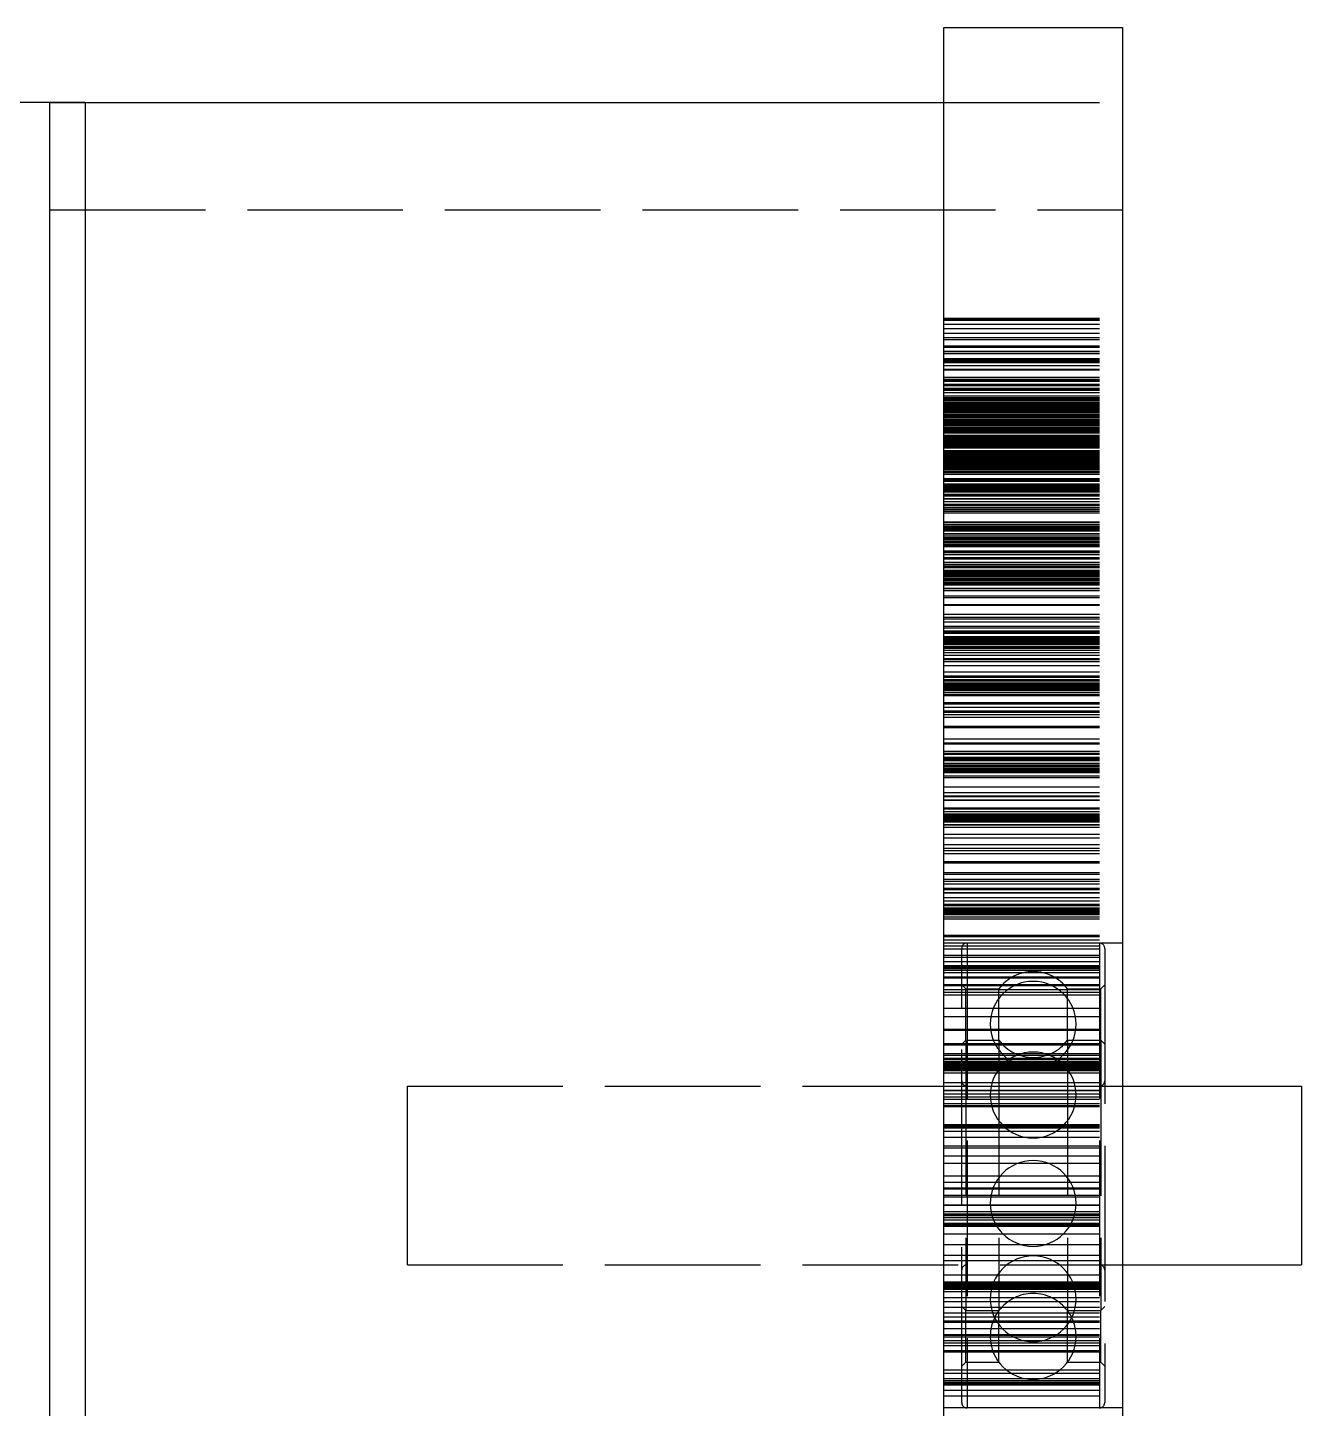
# Model space of a CAD drawing. Extents: x -49 to 4846, y -968 to 1090.
# Drawn here: x 4707.3 to 4778.6, y -715.9 to -638.7 of the extents above; entities that cross this region are included whole.
import ezdxf

# ---------------------------------------------------------------- set-up
doc = ezdxf.new("R2010")
doc.units = 0
doc.linetypes.add('DASHED', pattern=[11.05, 8.7, -2.35])
doc.linetypes.add('DOT', pattern=[2.2, 1.1, -1.1])
doc.layers.get('0').update_dxf_attribs({"linetype": 'CONTINUOUS'})
doc.layers.add('INVISIBLE', color=6, linetype='DOT')

msp = doc.modelspace()

# ---------------------------------------------------------------- linework, layer by layer
at = {"color": 1}
for p, q in [((4758.573243, -638.699746), (4768.573243, -638.699746)), ((4758.573243, -792.895823), (4758.573243, -638.699746)), ((4768.573243, -638.699746), (4768.573243, -947.0919)), ((4710.550059, -642.895823), (4704.550059, -642.895823)), ((4708.573243, -642.895823), (4758.573243, -642.895823)), ((4708.573243, -922.799634), (4708.573243, -642.895823)), ((4710.550059, -642.895823), (4710.550059, -922.799634)), ((4768.573243, -697.895823), (4778.573243, -697.895823)), ((4778.573243, -697.895823), (4778.573243, -707.895823)), ((4768.573243, -707.895823), (4778.573243, -707.895823))]:
    msp.add_line(p, q, dxfattribs=at)
at = {"layer": 'INVISIBLE', "linetype": 'DASHED'}
for p, q in [((4758.573243, -642.895823), (4768.573243, -642.895823)), ((4708.573243, -648.895823), (4768.573243, -648.895823)), ((4758.573243, -654.942909), (4768.573243, -654.942909)), ((4758.573243, -655.027027), (4768.573243, -655.027027)), ((4758.573243, -655.052907), (4768.573243, -655.052907)), ((4758.573243, -655.283905), (4768.573243, -655.283905)), ((4758.573243, -655.530883), (4768.573243, -655.530883)), ((4758.573243, -655.782829), (4768.573243, -655.782829)), ((4758.573243, -656.027763), (4768.573243, -656.027763)), ((4758.573243, -656.143002), (4768.573243, -656.143002)), ((4758.573243, -656.150196), (4768.573243, -656.150196)), ((4758.573243, -656.495485), (4768.573243, -656.495485)), ((4758.573243, -656.579332), (4768.573243, -656.579332)), ((4758.573243, -656.788085), (4768.573243, -656.788085)), ((4758.573243, -656.912875), (4768.573243, -656.912875)), ((4758.573243, -656.924487), (4768.573243, -656.924487)), ((4758.573243, -657.206631), (4768.573243, -657.206631)), ((4758.573243, -657.287414), (4768.573243, -657.287414)), ((4758.573243, -657.353121), (4768.573243, -657.353121)), ((4758.573243, -657.436162), (4768.573243, -657.436162)), ((4758.573243, -657.595771), (4768.573243, -657.595771)), ((4758.573243, -657.79502), (4768.573243, -657.79502)), ((4758.573243, -657.799307), (4768.573243, -657.799307)), ((4758.573243, -657.802221), (4768.573243, -657.802221)), ((4758.573243, -657.847914), (4768.573243, -657.847914)), ((4758.573243, -658.244885), (4768.573243, -658.244885)), ((4758.573243, -658.36841), (4768.573243, -658.36841)), ((4758.573243, -658.391081), (4768.573243, -658.391081)), ((4758.573243, -658.471711), (4768.573243, -658.471711)), ((4758.573243, -658.649394), (4768.573243, -658.649394)), ((4758.573243, -658.70839), (4768.573243, -658.70839)), ((4758.573243, -658.868692), (4768.573243, -658.868692)), ((4758.573243, -658.894457), (4768.573243, -658.894457)), ((4758.573243, -658.91058), (4768.573243, -658.91058)), ((4758.573243, -658.948931), (4768.573243, -658.948931)), ((4758.573243, -658.969376), (4768.573243, -658.969376)), ((4758.573243, -659.107844), (4768.573243, -659.107844)), ((4758.573243, -659.291498), (4768.573243, -659.291498)), ((4758.573243, -659.382978), (4768.573243, -659.382978)), ((4758.573243, -659.414504), (4768.573243, -659.414504)), ((4758.573243, -659.481109), (4768.573243, -659.481109)), ((4758.573243, -659.49299), (4768.573243, -659.49299)), ((4758.573243, -659.564919), (4768.573243, -659.564919)), ((4758.573243, -659.581089), (4768.573243, -659.581089)), ((4758.573243, -659.66459), (4768.573243, -659.66459)), ((4758.573243, -659.668907), (4768.573243, -659.668907)), ((4758.573243, -659.709614), (4768.573243, -659.709614)), ((4758.573243, -659.781306), (4768.573243, -659.781306)), ((4758.573243, -659.790339), (4768.573243, -659.790339)), ((4758.573243, -659.816653), (4768.573243, -659.816653)), ((4758.573243, -659.835326), (4768.573243, -659.835326)), ((4758.573243, -659.909949), (4768.573243, -659.909949)), ((4758.573243, -659.983896), (4768.573243, -659.983896)), ((4758.573243, -660.011353), (4768.573243, -660.011353)), ((4758.573243, -660.065292), (4768.573243, -660.065292)), ((4758.573243, -660.078728), (4768.573243, -660.078728)), ((4758.573243, -660.083779), (4768.573243, -660.083779)), ((4758.573243, -660.139765), (4768.573243, -660.139765)), ((4758.573243, -660.165469), (4768.573243, -660.165469)), ((4758.573243, -660.222127), (4768.573243, -660.222127)), ((4758.573243, -660.223948), (4768.573243, -660.223948)), ((4758.573243, -660.234092), (4768.573243, -660.234092)), ((4758.573243, -660.321352), (4768.573243, -660.321352)), ((4758.573243, -660.363056), (4768.573243, -660.363056)), ((4758.573243, -660.372353), (4768.573243, -660.372353)), ((4758.573243, -660.379817), (4768.573243, -660.379817)), ((4758.573243, -660.428699), (4768.573243, -660.428699)), ((4758.573243, -660.464239), (4768.573243, -660.464239)), ((4758.573243, -660.464846), (4768.573243, -660.464846)), ((4758.573243, -660.467738), (4768.573243, -660.467738)), ((4758.573243, -660.493378), (4768.573243, -660.493378)), ((4758.573243, -660.495229), (4768.573243, -660.495229)), ((4758.573243, -660.576982), (4768.573243, -660.576982)), ((4758.573243, -660.597769), (4768.573243, -660.597769)), ((4758.573243, -660.599085), (4768.573243, -660.599085)), ((4758.573243, -660.673081), (4768.573243, -660.673081)), ((4758.573243, -660.745455), (4768.573243, -660.745455)), ((4758.573243, -660.782518), (4768.573243, -660.782518)), ((4758.573243, -660.791922), (4768.573243, -660.791922)), ((4758.573243, -660.81579), (4768.573243, -660.81579)), ((4758.573243, -660.8176), (4768.573243, -660.8176)), ((4758.573243, -660.826091), (4768.573243, -660.826091)), ((4758.573243, -660.88384), (4768.573243, -660.88384)), ((4758.573243, -660.902561), (4768.573243, -660.902561)), ((4758.573243, -660.914539), (4768.573243, -660.914539)), ((4758.573243, -660.925281), (4768.573243, -660.925281)), ((4758.573243, -660.935931), (4768.573243, -660.935931)), ((4758.573243, -660.962808), (4768.573243, -660.962808)), ((4758.573243, -661.058656), (4768.573243, -661.058656)), ((4758.573243, -661.083869), (4768.573243, -661.083869)), ((4758.573243, -661.087918), (4768.573243, -661.087918)), ((4758.573243, -661.092244), (4768.573243, -661.092244)), ((4758.573243, -661.131042), (4768.573243, -661.131042)), ((4758.573243, -661.171564), (4768.573243, -661.171564)), ((4758.573243, -661.203358), (4768.573243, -661.203358)), ((4758.573243, -661.239771), (4768.573243, -661.239771)), ((4758.573243, -661.282443), (4768.573243, -661.282443)), ((4758.573243, -661.297874), (4768.573243, -661.297874)), ((4758.573243, -661.317135), (4768.573243, -661.317135)), ((4758.573243, -661.352445), (4768.573243, -661.352445)), ((4758.573243, -661.365569), (4768.573243, -661.365569)), ((4758.573243, -661.497071), (4768.573243, -661.497071)), ((4758.573243, -661.506615), (4768.573243, -661.506615)), ((4758.573243, -661.514443), (4768.573243, -661.514443)), ((4758.573243, -661.515442), (4768.573243, -661.515442)), ((4758.573243, -661.588874), (4768.573243, -661.588874)), ((4758.573243, -661.645993), (4768.573243, -661.645993)), ((4758.573243, -661.648279), (4768.573243, -661.648279)), ((4758.573243, -661.650524), (4768.573243, -661.650524)), ((4758.573243, -661.674612), (4768.573243, -661.674612)), ((4758.573243, -661.724286), (4768.573243, -661.724286)), ((4758.573243, -661.752029), (4768.573243, -661.752029)), ((4758.573243, -661.823213), (4768.573243, -661.823213)), ((4758.573243, -661.831936), (4768.573243, -661.831936)), ((4758.573243, -661.855595), (4768.573243, -661.855595)), ((4758.573243, -661.887468), (4768.573243, -661.887468)), ((4758.573243, -661.921675), (4768.573243, -661.921675)), ((4758.573243, -661.951), (4768.573243, -661.951)), ((4758.573243, -661.980421), (4768.573243, -661.980421)), ((4758.573243, -661.989443), (4768.573243, -661.989443)), ((4758.573243, -662.001471), (4768.573243, -662.001471)), ((4758.573243, -662.027271), (4768.573243, -662.027271)), ((4758.573243, -662.110746), (4768.573243, -662.110746)), ((4758.573243, -662.169434), (4768.573243, -662.169434)), ((4758.573243, -662.191861), (4768.573243, -662.191861)), ((4758.573243, -662.358863), (4768.573243, -662.358863)), ((4758.573243, -662.372747), (4768.573243, -662.372747)), ((4758.573243, -662.428744), (4768.573243, -662.428744)), ((4758.573243, -662.456045), (4768.573243, -662.456045)), ((4758.573243, -662.509495), (4768.573243, -662.509495)), ((4758.573243, -662.583257), (4768.573243, -662.583257)), ((4758.573243, -662.64323), (4768.573243, -662.64323)), ((4758.573243, -662.679431), (4768.573243, -662.679431)), ((4758.573243, -662.684777), (4768.573243, -662.684777)), ((4758.573243, -662.74114), (4768.573243, -662.74114)), ((4758.573243, -662.803691), (4768.573243, -662.803691)), ((4758.573243, -662.812844), (4768.573243, -662.812844)), ((4758.573243, -662.893958), (4768.573243, -662.893958)), ((4758.573243, -662.933619), (4768.573243, -662.933619)), ((4758.573243, -662.952656), (4768.573243, -662.952656)), ((4758.573243, -662.974315), (4768.573243, -662.974315)), ((4758.573243, -663.035392), (4768.573243, -663.035392)), ((4758.573243, -663.087271), (4768.573243, -663.087271)), ((4758.573243, -663.107718), (4768.573243, -663.107718)), ((4758.573243, -663.124991), (4768.573243, -663.124991)), ((4758.573243, -663.166096), (4768.573243, -663.166096)), ((4758.573243, -663.212242), (4768.573243, -663.212242)), ((4758.573243, -663.246731), (4768.573243, -663.246731)), ((4758.573243, -663.256739), (4768.573243, -663.256739)), ((4758.573243, -663.258064), (4768.573243, -663.258064)), ((4758.573243, -663.342509), (4768.573243, -663.342509)), ((4758.573243, -663.390751), (4768.573243, -663.390751)), ((4758.573243, -663.481559), (4768.573243, -663.481559)), ((4758.573243, -663.509604), (4768.573243, -663.509604)), ((4758.573243, -663.589696), (4768.573243, -663.589696)), ((4758.573243, -663.676285), (4768.573243, -663.676285)), ((4758.573243, -663.914125), (4768.573243, -663.914125)), ((4758.573243, -663.918579), (4768.573243, -663.918579)), ((4758.573243, -663.98123), (4768.573243, -663.98123)), ((4758.573243, -664.038888), (4768.573243, -664.038888)), ((4758.573243, -664.052744), (4768.573243, -664.052744)), ((4758.573243, -664.064253), (4768.573243, -664.064253)), ((4758.573243, -664.213814), (4768.573243, -664.213814)), ((4758.573243, -664.221166), (4768.573243, -664.221166)), ((4758.573243, -664.270878), (4768.573243, -664.270878)), ((4758.573243, -664.318927), (4768.573243, -664.318927)), ((4758.573243, -664.402425), (4768.573243, -664.402425)), ((4758.573243, -664.462431), (4768.573243, -664.462431)), ((4758.573243, -664.470272), (4768.573243, -664.470272)), ((4758.573243, -664.497704), (4768.573243, -664.497704)), ((4758.573243, -664.507079), (4768.573243, -664.507079)), ((4758.573243, -664.557961), (4768.573243, -664.557961)), ((4758.573243, -664.575384), (4768.573243, -664.575384)), ((4758.573243, -664.579519), (4768.573243, -664.579519)), ((4758.573243, -664.588045), (4768.573243, -664.588045)), ((4758.573243, -664.597633), (4768.573243, -664.597633)), ((4758.573243, -664.661708), (4768.573243, -664.661708)), ((4758.573243, -664.783726), (4768.573243, -664.783726)), ((4758.573243, -664.808861), (4768.573243, -664.808861)), ((4758.573243, -664.876609), (4768.573243, -664.876609)), ((4758.573243, -664.88158), (4768.573243, -664.88158)), ((4758.573243, -665.031223), (4768.573243, -665.031223)), ((4758.573243, -665.057333), (4768.573243, -665.057333)), ((4758.573243, -665.193525), (4768.573243, -665.193525)), ((4758.573243, -665.351592), (4768.573243, -665.351592)), ((4758.573243, -665.397411), (4768.573243, -665.397411)), ((4758.573243, -665.400623), (4768.573243, -665.400623)), ((4758.573243, -665.525613), (4768.573243, -665.525613)), ((4758.573243, -665.609955), (4768.573243, -665.609955)), ((4758.573243, -665.648094), (4768.573243, -665.648094)), ((4758.573243, -665.737826), (4768.573243, -665.737826)), ((4758.573243, -665.844148), (4768.573243, -665.844148)), ((4758.573243, -666.339405), (4768.573243, -666.339405)), ((4758.573243, -666.355789), (4768.573243, -666.355789)), ((4758.573243, -666.383415), (4768.573243, -666.383415)), ((4758.573243, -666.492714), (4768.573243, -666.492714)), ((4758.573243, -666.588551), (4768.573243, -666.588551)), ((4758.573243, -666.642199), (4768.573243, -666.642199)), ((4758.573243, -666.672262), (4768.573243, -666.672262)), ((4758.573243, -666.718773), (4768.573243, -666.718773)), ((4758.573243, -666.788515), (4768.573243, -666.788515)), ((4758.573243, -666.811523), (4768.573243, -666.811523)), ((4758.573243, -666.851487), (4768.573243, -666.851487)), ((4758.573243, -666.989536), (4768.573243, -666.989536)), ((4758.573243, -666.996544), (4768.573243, -666.996544)), ((4758.573243, -667.005154), (4768.573243, -667.005154)), ((4758.573243, -667.118549), (4768.573243, -667.118549)), ((4758.573243, -667.213791), (4768.573243, -667.213791)), ((4758.573243, -667.281287), (4768.573243, -667.281287)), ((4758.573243, -667.312809), (4768.573243, -667.312809)), ((4758.573243, -667.410528), (4768.573243, -667.410528)), ((4758.573243, -667.419805), (4768.573243, -667.419805)), ((4758.573243, -667.499149), (4768.573243, -667.499149)), ((4758.573243, -667.594928), (4768.573243, -667.594928)), ((4758.573243, -667.627053), (4768.573243, -667.627053)), ((4758.573243, -667.635775), (4768.573243, -667.635775)), ((4758.573243, -667.652774), (4768.573243, -667.652774)), ((4758.573243, -667.725695), (4768.573243, -667.725695)), ((4758.573243, -667.952719), (4768.573243, -667.952719)), ((4758.573243, -667.971426), (4768.573243, -667.971426)), ((4758.573243, -668.016494), (4768.573243, -668.016494)), ((4758.573243, -668.058051), (4768.573243, -668.058051)), ((4758.573243, -668.171506), (4768.573243, -668.171506)), ((4758.573243, -668.338506), (4768.573243, -668.338506)), ((4758.573243, -668.406522), (4768.573243, -668.406522)), ((4758.573243, -668.601806), (4768.573243, -668.601806)), ((4758.573243, -668.704402), (4768.573243, -668.704402)), ((4758.573243, -668.795196), (4768.573243, -668.795196)), ((4758.573243, -668.845614), (4768.573243, -668.845614)), ((4758.573243, -668.892169), (4768.573243, -668.892169)), ((4758.573243, -669.034348), (4768.573243, -669.034348)), ((4758.573243, -669.040356), (4768.573243, -669.040356)), ((4758.573243, -669.120492), (4768.573243, -669.120492)), ((4758.573243, -669.132706), (4768.573243, -669.132706)), ((4758.573243, -669.189321), (4768.573243, -669.189321)), ((4758.573243, -669.19988), (4768.573243, -669.19988)), ((4758.573243, -669.220008), (4768.573243, -669.220008)), ((4758.573243, -669.239016), (4768.573243, -669.239016)), ((4758.573243, -669.261265), (4768.573243, -669.261265)), ((4758.573243, -669.318932), (4768.573243, -669.318932)), ((4758.573243, -669.336573), (4768.573243, -669.336573)), ((4758.573243, -669.343709), (4768.573243, -669.343709)), ((4758.573243, -669.395119), (4768.573243, -669.395119)), ((4758.573243, -669.405557), (4768.573243, -669.405557)), ((4758.573243, -669.489201), (4768.573243, -669.489201)), ((4758.573243, -669.508848), (4768.573243, -669.508848)), ((4758.573243, -669.530275), (4768.573243, -669.530275)), ((4758.573243, -669.592628), (4768.573243, -669.592628)), ((4758.573243, -669.633451), (4768.573243, -669.633451)), ((4758.573243, -669.724898), (4768.573243, -669.724898)), ((4758.573243, -669.790454), (4768.573243, -669.790454)), ((4758.573243, -669.865388), (4768.573243, -669.865388)), ((4758.573243, -670.048875), (4768.573243, -670.048875)), ((4758.573243, -670.070004), (4768.573243, -670.070004)), ((4758.573243, -670.184572), (4768.573243, -670.184572)), ((4758.573243, -670.469802), (4768.573243, -670.469802)), ((4758.573243, -670.580216), (4768.573243, -670.580216)), ((4758.573243, -670.966567), (4768.573243, -670.966567)), ((4758.573243, -671.005195), (4768.573243, -671.005195)), ((4758.573243, -671.497037), (4768.573243, -671.497037)), ((4758.573243, -671.666966), (4768.573243, -671.666966)), ((4758.573243, -671.771449), (4768.573243, -671.771449)), ((4758.573243, -671.938765), (4768.573243, -671.938765)), ((4758.573243, -672.165755), (4768.573243, -672.165755)), ((4758.573243, -672.276026), (4768.573243, -672.276026)), ((4758.573243, -672.44011), (4768.573243, -672.44011)), ((4758.573243, -672.509162), (4768.573243, -672.509162)), ((4758.573243, -672.572004), (4768.573243, -672.572004)), ((4758.573243, -672.758369), (4768.573243, -672.758369)), ((4758.573243, -672.766058), (4768.573243, -672.766058)), ((4758.573243, -672.78614), (4768.573243, -672.78614)), ((4758.573243, -672.856503), (4768.573243, -672.856503)), ((4758.573243, -672.867118), (4768.573243, -672.867118)), ((4758.573243, -672.907364), (4768.573243, -672.907364)), ((4758.573243, -672.951666), (4768.573243, -672.951666)), ((4758.573243, -673.011383), (4768.573243, -673.011383)), ((4758.573243, -673.078909), (4768.573243, -673.078909)), ((4758.573243, -673.125203), (4768.573243, -673.125203)), ((4758.573243, -673.133344), (4768.573243, -673.133344)), ((4758.573243, -673.198404), (4768.573243, -673.198404)), ((4758.573243, -673.202793), (4768.573243, -673.202793)), ((4758.573243, -673.203865), (4768.573243, -673.203865)), ((4758.573243, -673.313962), (4768.573243, -673.313962)), ((4758.573243, -673.336174), (4768.573243, -673.336174)), ((4758.573243, -673.398797), (4768.573243, -673.398797)), ((4758.573243, -673.516781), (4768.573243, -673.516781)), ((4758.573243, -673.643258), (4768.573243, -673.643258)), ((4758.573243, -673.793901), (4768.573243, -673.793901)), ((4758.573243, -673.991297), (4768.573243, -673.991297)), ((4758.573243, -674.033907), (4768.573243, -674.033907)), ((4758.573243, -674.155459), (4768.573243, -674.155459)), ((4758.573243, -674.373813), (4768.573243, -674.373813)), ((4758.573243, -674.382614), (4768.573243, -674.382614)), ((4758.573243, -674.735639), (4768.573243, -674.735639)), ((4758.573243, -674.961299), (4768.573243, -674.961299)), ((4758.573243, -674.968455), (4768.573243, -674.968455)), ((4758.573243, -675.02614), (4768.573243, -675.02614)), ((4758.573243, -675.162173), (4768.573243, -675.162173)), ((4758.573243, -675.167791), (4768.573243, -675.167791)), ((4758.573243, -675.198156), (4768.573243, -675.198156)), ((4758.573243, -675.214353), (4768.573243, -675.214353)), ((4758.573243, -675.231574), (4768.573243, -675.231574)), ((4758.573243, -675.334792), (4768.573243, -675.334792)), ((4758.573243, -675.339192), (4768.573243, -675.339192)), ((4758.573243, -675.398201), (4768.573243, -675.398201)), ((4758.573243, -675.449354), (4768.573243, -675.449354)), ((4758.573243, -675.486566), (4768.573243, -675.486566)), ((4758.573243, -675.560328), (4768.573243, -675.560328)), ((4758.573243, -675.565762), (4768.573243, -675.565762)), ((4758.573243, -675.581748), (4768.573243, -675.581748)), ((4758.573243, -675.61309), (4768.573243, -675.61309)), ((4758.573243, -675.630359), (4768.573243, -675.630359)), ((4758.573243, -675.693141), (4768.573243, -675.693141)), ((4758.573243, -675.709925), (4768.573243, -675.709925)), ((4758.573243, -675.726482), (4768.573243, -675.726482)), ((4758.573243, -675.759185), (4768.573243, -675.759185)), ((4758.573243, -675.866495), (4768.573243, -675.866495)), ((4758.573243, -675.980839), (4768.573243, -675.980839)), ((4758.573243, -676.056874), (4768.573243, -676.056874)), ((4758.573243, -676.435298), (4768.573243, -676.435298)), ((4758.573243, -676.514101), (4768.573243, -676.514101)), ((4758.573243, -676.706338), (4768.573243, -676.706338)), ((4758.573243, -676.910099), (4768.573243, -676.910099)), ((4758.573243, -676.978894), (4768.573243, -676.978894)), ((4758.573243, -677.108103), (4768.573243, -677.108103)), ((4758.573243, -677.271441), (4768.573243, -677.271441)), ((4758.573243, -677.759954), (4768.573243, -677.759954)), ((4758.573243, -677.818936), (4768.573243, -677.818936)), ((4758.573243, -677.849699), (4768.573243, -677.849699)), ((4758.573243, -678.482459), (4768.573243, -678.482459)), ((4758.573243, -678.704836), (4768.573243, -678.704836)), ((4758.573243, -678.756396), (4768.573243, -678.756396)), ((4758.573243, -679.166767), (4768.573243, -679.166767)), ((4758.573243, -679.272608), (4768.573243, -679.272608)), ((4758.573243, -679.335157), (4768.573243, -679.335157)), ((4758.573243, -679.506244), (4768.573243, -679.506244)), ((4758.573243, -679.569083), (4768.573243, -679.569083)), ((4758.573243, -679.627594), (4768.573243, -679.627594)), ((4758.573243, -679.680703), (4768.573243, -679.680703)), ((4758.573243, -679.837345), (4768.573243, -679.837345)), ((4758.573243, -679.843778), (4768.573243, -679.843778)), ((4758.573243, -679.928084), (4768.573243, -679.928084)), ((4758.573243, -679.998244), (4768.573243, -679.998244)), ((4758.573243, -680.03547), (4768.573243, -680.03547)), ((4758.573243, -680.047571), (4768.573243, -680.047571)), ((4758.573243, -680.140996), (4768.573243, -680.140996)), ((4758.573243, -680.147646), (4768.573243, -680.147646)), ((4758.573243, -680.204165), (4768.573243, -680.204165)), ((4758.573243, -680.252353), (4768.573243, -680.252353)), ((4758.573243, -680.293741), (4768.573243, -680.293741)), ((4758.573243, -680.311473), (4768.573243, -680.311473)), ((4758.573243, -680.328925), (4768.573243, -680.328925)), ((4758.573243, -680.36106), (4768.573243, -680.36106)), ((4758.573243, -680.548499), (4768.573243, -680.548499)), ((4758.573243, -680.63618), (4768.573243, -680.63618)), ((4758.573243, -681.161953), (4768.573243, -681.161953)), ((4758.573243, -681.477905), (4768.573243, -681.477905)), ((4758.573243, -681.656437), (4768.573243, -681.656437)), ((4758.573243, -681.666021), (4768.573243, -681.666021)), ((4758.573243, -681.701403), (4768.573243, -681.701403)), ((4758.573243, -681.882206), (4768.573243, -681.882206)), ((4758.573243, -681.907808), (4768.573243, -681.907808)), ((4758.573243, -682.339681), (4768.573243, -682.339681)), ((4758.573243, -682.366982), (4768.573243, -682.366982)), ((4758.573243, -682.399246), (4768.573243, -682.399246)), ((4758.573243, -682.530508), (4768.573243, -682.530508)), ((4758.573243, -682.661897), (4768.573243, -682.661897)), ((4758.573243, -682.668513), (4768.573243, -682.668513)), ((4758.573243, -682.741245), (4768.573243, -682.741245)), ((4758.573243, -682.761219), (4768.573243, -682.761219)), ((4758.573243, -682.780039), (4768.573243, -682.780039)), ((4758.573243, -682.839785), (4768.573243, -682.839785)), ((4758.573243, -682.842386), (4768.573243, -682.842386)), ((4758.573243, -682.877688), (4768.573243, -682.877688)), ((4758.573243, -682.882434), (4768.573243, -682.882434)), ((4758.573243, -682.908929), (4768.573243, -682.908929)), ((4758.573243, -682.932031), (4768.573243, -682.932031)), ((4758.573243, -682.978775), (4768.573243, -682.978775)), ((4758.573243, -682.982269), (4768.573243, -682.982269)), ((4758.573243, -683.01301), (4768.573243, -683.01301)), ((4758.573243, -683.066322), (4768.573243, -683.066322)), ((4758.573243, -683.077728), (4768.573243, -683.077728)), ((4758.573243, -683.111744), (4768.573243, -683.111744)), ((4758.573243, -683.272605), (4768.573243, -683.272605)), ((4758.573243, -683.287032), (4768.573243, -683.287032)), ((4758.573243, -683.412375), (4768.573243, -683.412375)), ((4758.573243, -683.81054), (4768.573243, -683.81054)), ((4758.573243, -684.005547), (4768.573243, -684.005547)), ((4758.573243, -684.385827), (4768.573243, -684.385827)), ((4758.573243, -684.596456), (4768.573243, -684.596456)), ((4758.573243, -684.716164), (4768.573243, -684.716164)), ((4758.573243, -684.896313), (4768.573243, -684.896313)), ((4758.573243, -685.327011), (4768.573243, -685.327011)), ((4758.573243, -685.357402), (4768.573243, -685.357402)), ((4758.573243, -685.406432), (4768.573243, -685.406432)), ((4758.573243, -685.952783), (4768.573243, -685.952783)), ((4758.573243, -686.038474), (4768.573243, -686.038474)), ((4758.573243, -686.324231), (4768.573243, -686.324231)), ((4758.573243, -686.432965), (4768.573243, -686.432965)), ((4758.573243, -686.588528), (4768.573243, -686.588528)), ((4758.573243, -686.836431), (4768.573243, -686.836431)), ((4758.573243, -686.895048), (4768.573243, -686.895048)), ((4758.573243, -687.070764), (4768.573243, -687.070764)), ((4758.573243, -687.090379), (4768.573243, -687.090379)), ((4758.573243, -687.340721), (4768.573243, -687.340721)), ((4758.573243, -687.534272), (4768.573243, -687.534272)), ((4758.573243, -687.717545), (4768.573243, -687.717545)), ((4758.573243, -687.76296), (4768.573243, -687.76296)), ((4758.573243, -687.804015), (4768.573243, -687.804015)), ((4758.573243, -687.924087), (4768.573243, -687.924087)), ((4758.573243, -687.928982), (4768.573243, -687.928982)), ((4758.573243, -687.992852), (4768.573243, -687.992852)), ((4758.573243, -688.045557), (4768.573243, -688.045557)), ((4758.573243, -688.082338), (4768.573243, -688.082338)), ((4758.573243, -688.151285), (4768.573243, -688.151285)), ((4758.573243, -688.156152), (4768.573243, -688.156152)), ((4758.573243, -688.197272), (4768.573243, -688.197272)), ((4758.573243, -688.261338), (4768.573243, -688.261338)), ((4758.573243, -688.273817), (4768.573243, -688.273817)), ((4758.573243, -688.308201), (4768.573243, -688.308201)), ((4758.573243, -688.430426), (4768.573243, -688.430426)), ((4758.573243, -688.540889), (4768.573243, -688.540889)), ((4758.573243, -689.447697), (4768.573243, -689.447697)), ((4758.573243, -689.539206), (4768.573243, -689.539206)), ((4758.573243, -689.721509), (4768.573243, -689.721509)), ((4759.873243, -689.895823), (4758.573243, -689.895823)), ((4758.573243, -690.059138), (4768.573243, -690.059138)), ((4758.573243, -690.214292), (4768.573243, -690.214292)), ((4759.573243, -715.595823), (4759.573243, -690.195823)), ((4767.273243, -689.895823), (4759.873243, -689.895823)), ((4759.873243, -689.895823), (4759.873243, -715.895823)), ((4767.273243, -689.895823), (4767.273243, -715.895823)), ((4768.573243, -689.895823), (4767.273243, -689.895823)), ((4767.573243, -690.195823), (4767.573243, -715.595823)), ((4758.573243, -690.577754), (4768.573243, -690.577754)), ((4758.573243, -690.686759), (4768.573243, -690.686759)), ((4758.573243, -690.925733), (4768.573243, -690.925733)), ((4758.573243, -691.152022), (4768.573243, -691.152022)), ((4758.573243, -691.194916), (4768.573243, -691.194916)), ((4758.573243, -691.201168), (4768.573243, -691.201168)), ((4758.573243, -691.20426), (4768.573243, -691.20426)), ((4758.573243, -691.20766), (4768.573243, -691.20766)), ((4758.573243, -691.215439), (4768.573243, -691.215439)), ((4758.573243, -691.221323), (4768.573243, -691.221323)), ((4758.573243, -691.232063), (4768.573243, -691.232063)), ((4758.573243, -691.242027), (4768.573243, -691.242027)), ((4758.573243, -691.25001), (4768.573243, -691.25001)), ((4758.573243, -691.267692), (4768.573243, -691.267692)), ((4758.573243, -691.269094), (4768.573243, -691.269094)), ((4758.573243, -691.281904), (4768.573243, -691.281904)), ((4758.573243, -691.301072), (4768.573243, -691.301072)), ((4758.573243, -691.306147), (4768.573243, -691.306147)), ((4758.573243, -691.311678), (4768.573243, -691.311678)), ((4758.573243, -691.320477), (4768.573243, -691.320477)), ((4758.573243, -691.328963), (4768.573243, -691.328963)), ((4758.573243, -691.421999), (4768.573243, -691.421999)), ((4758.573243, -691.543858), (4768.573243, -691.543858)), ((4758.573243, -691.790401), (4768.573243, -691.790401)), ((4758.573243, -691.837272), (4768.573243, -691.837272)), ((4758.573243, -692.217069), (4768.573243, -692.217069)), ((4758.573243, -692.222653), (4768.573243, -692.222653)), ((4758.573243, -692.268621), (4768.573243, -692.268621)), ((4758.573243, -692.48817), (4768.573243, -692.48817)), ((4758.573243, -692.6405), (4768.573243, -692.6405)), ((4759.573243, -692.230823), (4759.798243, -692.455823)), ((4759.798243, -692.455823), (4761.653243, -692.455823)), ((4759.798243, -695.335823), (4759.798243, -692.455823)), ((4761.653243, -695.335823), (4761.653243, -692.455823)), ((4765.493243, -692.455823), (4767.348243, -692.455823)), ((4765.493243, -695.335823), (4765.493243, -692.455823)), ((4767.348243, -692.455823), (4767.573243, -692.230823)), ((4767.348243, -695.335823), (4767.348243, -692.455823)), ((4758.573243, -692.793904), (4768.573243, -692.793904)), ((4758.573243, -693.539258), (4768.573243, -693.539258)), ((4758.573243, -693.99888), (4768.573243, -693.99888)), ((4758.573243, -694.70775), (4768.573243, -694.70775)), ((4758.573243, -694.774979), (4768.573243, -694.774979)), ((4758.573243, -695.523022), (4768.573243, -695.523022)), ((4758.573243, -695.588843), (4768.573243, -695.588843)), ((4759.573243, -695.560823), (4759.798243, -695.335823)), ((4759.798243, -695.335823), (4761.653243, -695.335823)), ((4759.798243, -695.335823), (4759.798243, -710.455823)), ((4761.653243, -695.335823), (4761.653243, -710.455823)), ((4765.493243, -695.335823), (4767.348243, -695.335823)), ((4765.493243, -695.335823), (4765.493243, -710.455823)), ((4767.348243, -695.335823), (4767.573243, -695.560823)), ((4767.348243, -695.335823), (4767.348243, -710.455823)), ((4758.573243, -696.076763), (4768.573243, -696.076763)), ((4758.573243, -696.169581), (4768.573243, -696.169581)), ((4758.573243, -696.332382), (4768.573243, -696.332382)), ((4758.573243, -696.404762), (4768.573243, -696.404762)), ((4758.573243, -696.529372), (4768.573243, -696.529372)), ((4758.573243, -696.559704), (4768.573243, -696.559704)), ((4758.573243, -696.586911), (4768.573243, -696.586911)), ((4758.573243, -696.613739), (4768.573243, -696.613739)), ((4758.573243, -696.665166), (4768.573243, -696.665166)), ((4758.573243, -696.66831), (4768.573243, -696.66831)), ((4758.573243, -696.708951), (4768.573243, -696.708951)), ((4758.573243, -696.741897), (4768.573243, -696.741897)), ((4758.573243, -696.764525), (4768.573243, -696.764525)), ((4758.573243, -696.805981), (4768.573243, -696.805981)), ((4758.573243, -696.808853), (4768.573243, -696.808853)), ((4758.573243, -696.832776), (4768.573243, -696.832776)), ((4758.573243, -696.868533), (4768.573243, -696.868533)), ((4758.573243, -696.875212), (4768.573243, -696.875212)), ((4758.573243, -696.892891), (4768.573243, -696.892891)), ((4758.573243, -696.94456), (4768.573243, -696.94456)), ((4758.573243, -697.021244), (4768.573243, -697.021244)), ((4758.573243, -697.155307), (4768.573243, -697.155307)), ((4728.573243, -702.895823), (4728.573243, -697.895823)), ((4728.573243, -697.895823), (4768.573243, -697.895823)), ((4758.573243, -697.690671), (4768.573243, -697.690671)), ((4758.573243, -697.903416), (4768.573243, -697.903416)), ((4758.573243, -698.120595), (4768.573243, -698.120595)), ((4758.573243, -698.136592), (4768.573243, -698.136592)), ((4758.573243, -698.336107), (4768.573243, -698.336107)), ((4758.573243, -698.502811), (4768.573243, -698.502811)), ((4758.573243, -698.629085), (4768.573243, -698.629085)), ((4758.573243, -698.874385), (4768.573243, -698.874385)), ((4758.573243, -698.989014), (4768.573243, -698.989014)), ((4758.573243, -699.031969), (4768.573243, -699.031969)), ((4758.573243, -700.05191), (4768.573243, -700.05191)), ((4758.573243, -700.058383), (4768.573243, -700.058383)), ((4758.573243, -700.064063), (4768.573243, -700.064063)), ((4758.573243, -700.072854), (4768.573243, -700.072854)), ((4758.573243, -700.076967), (4768.573243, -700.076967)), ((4758.573243, -700.084452), (4768.573243, -700.084452)), ((4758.573243, -700.096201), (4768.573243, -700.096201)), ((4758.573243, -700.111837), (4768.573243, -700.111837)), ((4758.573243, -700.113092), (4768.573243, -700.113092)), ((4758.573243, -700.14611), (4768.573243, -700.14611)), ((4758.573243, -700.15828), (4768.573243, -700.15828)), ((4758.573243, -700.172203), (4768.573243, -700.172203)), ((4758.573243, -700.221851), (4768.573243, -700.221851)), ((4758.573243, -700.232705), (4768.573243, -700.232705)), ((4758.573243, -700.410859), (4768.573243, -700.410859)), ((4758.573243, -700.747607), (4768.573243, -700.747607)), ((4758.573243, -701.24417), (4768.573243, -701.24417)), ((4758.573243, -701.352974), (4768.573243, -701.352974)), ((4758.573243, -701.790873), (4768.573243, -701.790873)), ((4758.573243, -702.204059), (4768.573243, -702.204059)), ((4728.573243, -707.895823), (4728.573243, -702.895823)), ((4758.573243, -702.920919), (4768.573243, -702.920919)), ((4758.573243, -703.271195), (4768.573243, -703.271195)), ((4758.573243, -703.583846), (4768.573243, -703.583846)), ((4758.573243, -703.637416), (4768.573243, -703.637416)), ((4758.573243, -704.000773), (4768.573243, -704.000773)), ((4758.573243, -704.090294), (4768.573243, -704.090294)), ((4758.573243, -704.5441), (4768.573243, -704.5441)), ((4758.573243, -704.547477), (4768.573243, -704.547477)), ((4758.573243, -704.912524), (4768.573243, -704.912524)), ((4758.573243, -704.915831), (4768.573243, -704.915831)), ((4758.573243, -705.044039), (4768.573243, -705.044039)), ((4758.573243, -705.117604), (4768.573243, -705.117604)), ((4758.573243, -705.229258), (4768.573243, -705.229258)), ((4758.573243, -705.242842), (4768.573243, -705.242842)), ((4758.573243, -705.380787), (4768.573243, -705.380787)), ((4758.573243, -705.558941), (4768.573243, -705.558941)), ((4758.573243, -705.566334), (4768.573243, -705.566334)), ((4758.573243, -705.619443), (4768.573243, -705.619443)), ((4758.573243, -705.633367), (4768.573243, -705.633367)), ((4758.573243, -705.645536), (4768.573243, -705.645536)), ((4758.573243, -705.650266), (4768.573243, -705.650266)), ((4758.573243, -705.678554), (4768.573243, -705.678554)), ((4758.573243, -705.67981), (4768.573243, -705.67981)), ((4758.573243, -705.695445), (4768.573243, -705.695445)), ((4758.573243, -705.707193), (4768.573243, -705.707193)), ((4758.573243, -705.71468), (4768.573243, -705.71468)), ((4758.573243, -705.718792), (4768.573243, -705.718792)), ((4758.573243, -705.726832), (4768.573243, -705.726832)), ((4758.573243, -705.733264), (4768.573243, -705.733264)), ((4758.573243, -705.73915), (4768.573243, -705.73915)), ((4758.573243, -706.166911), (4768.573243, -706.166911)), ((4758.573243, -706.759677), (4768.573243, -706.759677)), ((4728.573243, -707.895823), (4768.573243, -707.895823)), ((4758.573243, -707.355942), (4768.573243, -707.355942)), ((4758.573243, -707.655054), (4768.573243, -707.655054)), ((4758.573243, -708.444185), (4768.573243, -708.444185)), ((4758.573243, -708.847087), (4768.573243, -708.847087)), ((4758.573243, -708.898755), (4768.573243, -708.898755)), ((4758.573243, -708.916435), (4768.573243, -708.916435)), ((4758.573243, -708.923113), (4768.573243, -708.923113)), ((4758.573243, -708.958871), (4768.573243, -708.958871)), ((4758.573243, -708.982794), (4768.573243, -708.982794)), ((4758.573243, -708.985666), (4768.573243, -708.985666)), ((4758.573243, -709.027121), (4768.573243, -709.027121)), ((4758.573243, -709.049748), (4768.573243, -709.049748)), ((4758.573243, -709.082696), (4768.573243, -709.082696)), ((4758.573243, -709.123337), (4768.573243, -709.123337)), ((4758.573243, -709.126481), (4768.573243, -709.126481)), ((4758.573243, -709.204736), (4768.573243, -709.204736)), ((4758.573243, -709.231943), (4768.573243, -709.231943)), ((4758.573243, -709.261115), (4768.573243, -709.261115)), ((4758.573243, -709.386886), (4768.573243, -709.386886)), ((4758.573243, -709.714884), (4768.573243, -709.714884)), ((4758.573243, -709.947805), (4768.573243, -709.947805)), ((4758.573243, -710.268624), (4768.573243, -710.268624)), ((4759.573243, -710.230823), (4759.798243, -710.455823)), ((4767.348243, -710.455823), (4767.573243, -710.230823)), ((4758.573243, -710.581566), (4768.573243, -710.581566)), ((4758.573243, -710.809452), (4768.573243, -710.809452)), ((4758.573243, -711.016667), (4768.573243, -711.016667)), ((4758.573243, -711.095952), (4768.573243, -711.095952)), ((4759.798243, -710.455823), (4761.653243, -710.455823)), ((4759.798243, -713.335823), (4759.798243, -710.455823)), ((4761.653243, -713.335823), (4761.653243, -710.455823)), ((4765.493243, -710.455823), (4767.348243, -710.455823)), ((4765.493243, -713.335823), (4765.493243, -710.455823)), ((4767.348243, -713.335823), (4767.348243, -710.455823)), ((4758.573243, -711.457932), (4768.573243, -711.457932)), ((4758.573243, -711.792766), (4768.573243, -711.792766)), ((4758.573243, -711.827969), (4768.573243, -711.827969)), ((4758.573243, -711.924184), (4768.573243, -711.924184)), ((4758.573243, -712.133099), (4768.573243, -712.133099)), ((4758.573243, -712.256534), (4768.573243, -712.256534)), ((4758.573243, -712.409909), (4768.573243, -712.409909)), ((4758.573243, -712.683744), (4768.573243, -712.683744)), ((4758.573243, -712.740468), (4768.573243, -712.740468)), ((4758.573243, -712.759439), (4768.573243, -712.759439)), ((4759.573243, -713.560823), (4759.798243, -713.335823)), ((4759.798243, -713.335823), (4761.653243, -713.335823)), ((4765.493243, -713.335823), (4767.348243, -713.335823)), ((4767.348243, -713.335823), (4767.573243, -713.560823)), ((4758.573243, -713.767342), (4768.573243, -713.767342)), ((4758.573243, -713.954375), (4768.573243, -713.954375)), ((4758.573243, -714.247789), (4768.573243, -714.247789)), ((4758.573243, -714.369648), (4768.573243, -714.369648)), ((4758.573243, -714.462684), (4768.573243, -714.462684)), ((4758.573243, -714.471169), (4768.573243, -714.471169)), ((4758.573243, -714.479969), (4768.573243, -714.479969)), ((4758.573243, -714.485499), (4768.573243, -714.485499)), ((4758.573243, -714.509742), (4768.573243, -714.509742)), ((4758.573243, -714.522552), (4768.573243, -714.522552)), ((4758.573243, -714.523954), (4768.573243, -714.523954)), ((4758.573243, -714.541636), (4768.573243, -714.541636)), ((4758.573243, -714.549619), (4768.573243, -714.549619)), ((4758.573243, -714.559583), (4768.573243, -714.559583)), ((4758.573243, -714.569636), (4768.573243, -714.569636)), ((4758.573243, -714.576207), (4768.573243, -714.576207)), ((4758.573243, -714.583986), (4768.573243, -714.583986)), ((4758.573243, -714.587386), (4768.573243, -714.587386)), ((4758.573243, -714.590479), (4768.573243, -714.590479)), ((4758.573243, -714.59673), (4768.573243, -714.59673)), ((4758.573243, -714.906774), (4768.573243, -714.906774)), ((4758.573243, -715.213893), (4768.573243, -715.213893)), ((4759.873243, -715.895823), (4758.573243, -715.895823)), ((4767.273243, -715.895823), (4759.873243, -715.895823)), ((4768.573243, -715.895823), (4767.273243, -715.895823))]:
    msp.add_line(p, q, dxfattribs=at)
for centre, radius, start, end in [((4759.873243, -690.195823), 0.3, 90, 180), ((4767.273243, -690.195823), 0.3, 0, 90), ((4763.573243, -693.895823), 2.4, 36.869898, 143.130102), ((4763.573243, -694.43859), 2.4, 0, 180), ((4763.573243, -694.43859), 2.4, 180, 0), ((4763.573243, -693.895823), 2.4, 216.869898, 323.130102), ((4763.573243, -698.395823), 2.4, 0, 180), ((4759.873243, -697.595823), 0.3, 180, 270), ((4767.273243, -697.595823), 0.3, 270, 0), ((4763.573243, -698.395823), 2.4, 180, 0), ((4763.573243, -704.458657), 2.4, 0, 180), ((4763.573243, -704.458657), 2.4, 180, 0), ((4759.873243, -708.195823), 0.3, 90, 180), ((4763.573243, -709.790223), 2.4, 0, 180), ((4767.273243, -708.195823), 0.3, 0, 90), ((4763.573243, -711.895823), 2.4, 36.869898, 143.130102), ((4763.573243, -709.790223), 2.4, 180, 0), ((4763.573243, -711.895823), 2.4, 143.130102, 180), ((4763.573243, -711.895823), 2.4, 0, 36.869898), ((4763.573243, -711.895823), 2.4, 180, 0), ((4759.873243, -715.595823), 0.3, 180, 270), ((4767.273243, -715.595823), 0.3, 270, 0)]:
    msp.add_arc(centre, radius, start, end, dxfattribs=at)

doc.saveas('drawing.dxf')
